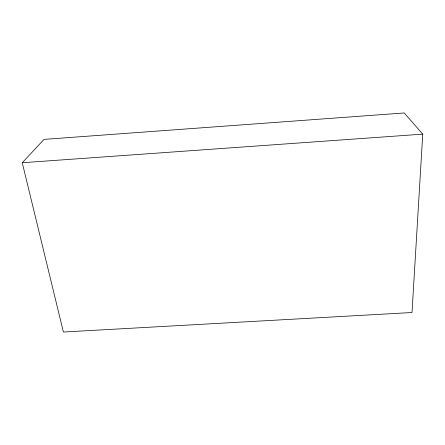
<?xml version="1.0" encoding="UTF-8"?>
<svg xmlns="http://www.w3.org/2000/svg" width="445" height="445" viewBox="0 0 445 445"><rect width="100%" height="100%" fill="white"/><g stroke="black" fill="none" stroke-linecap="round" stroke-linejoin="round"><path stroke-width="0.67" d="M422.75 134.14L412.009 312.518L63.401 332.037L22.25 162.742L44.049 139.385L404.205 112.963L422.75 134.14L22.25 162.742"/></g></svg>
